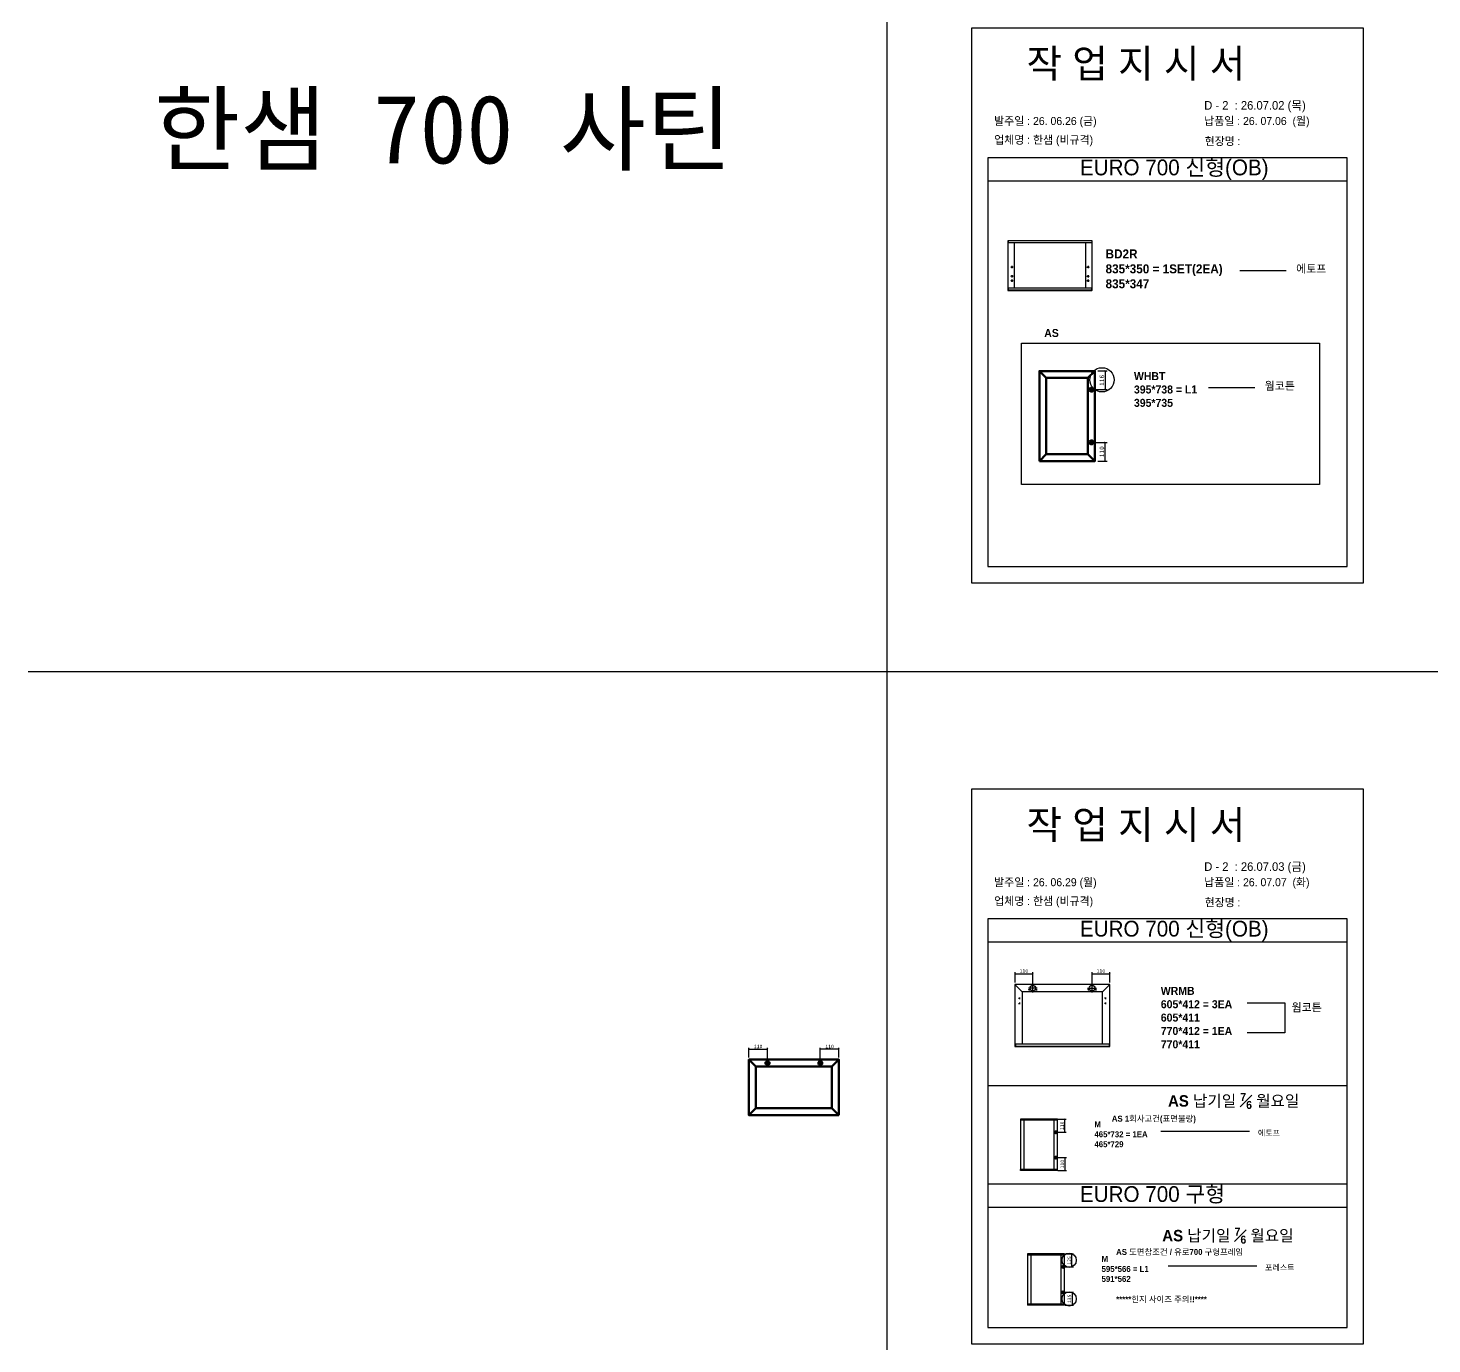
# Model space of a CAD drawing. Header units: millimetres. Extents: x -44117 to 256353, y -2095463 to 65325.
# Drawn here: x 104303 to 114102, y -1070194 to -1061012 of the extents above; entities that cross this region are included whole.
import ezdxf

# ---------------------------------------------------------------- set-up
doc = ezdxf.new("R2010")
doc.units = ezdxf.units.MM
doc.header["$LTSCALE"] = 10
doc.layers.add('Layer1', color=7, linetype='Continuous', lineweight=70)
doc.dimstyles.new('ISO-25', dxfattribs={"dimtxt": 2.5, "dimasz": 2.5, "dimexe": 1, "dimexo": 1, "dimtad": 1, "dimtxsty": 'Standard', "dimblk": 'ARCHTICK', "dimcen": 2.5, "dimadec": 0, "dimazin": 0, "dimtfac": 1, "dimtmove": 0, "dimatfit": 3, "dimfxl": 0, "dimarcsym": 0})

# ---------------------------------------------------------------- blocks, each defined once
blk = doc.blocks.new('_ArchTick')
at = {"color": 0, "linetype": 'ByBlock', "const_width": 0.15}
blk.add_lwpolyline([(-0.5, -0.5), (0.5, 0.5)], dxfattribs=at)
blk = doc.blocks.new('*D7112')
at = {"color": 0, "lineweight": -2}
for p, q in [((111769.5, -1063404.7), (111835.3, -1063404.7)), ((111822.3, -1063404.7), (111822.3, -1063534.6)), ((111744.7, -1063534.6), (111835.3, -1063534.6))]:
    blk.add_line(p, q, dxfattribs=at)
at = {"layer": 'Defpoints', "color": 0}
for p in [(111750, -1063404.7), (111725.2, -1063534.6), (111822.3, -1063534.6)]:
    blk.add_point(p, dxfattribs=at)
at = {"color": 0, "lineweight": -2, "xscale": 13, "yscale": 13, "zscale": 13}
for p, rotation in [((111822.3, -1063404.7), 90), ((111822.3, -1063534.6), 270)]:
    blk.add_blockref('_ArchTick', p, dxfattribs=dict(at, rotation=rotation))
at = {"color": 0, "insert": (111798, -1063469.7), "char_height": 32.5, "attachment_point": 5, "rotation": 90}
blk.add_mtext('116', dxfattribs=at)
blk = doc.blocks.new('*D7113')
at = {"color": 0, "lineweight": -2}
for p, q in [((111744.7, -1063902.9), (111835.3, -1063902.9)), ((111822.3, -1064032.8), (111822.3, -1063902.9)), ((111769.5, -1064032.8), (111835.3, -1064032.8))]:
    blk.add_line(p, q, dxfattribs=at)
at = {"layer": 'Defpoints', "color": 0}
for p in [(111725.2, -1063902.9), (111822.3, -1063902.9), (111750, -1064032.8)]:
    blk.add_point(p, dxfattribs=at)
at = {"color": 0, "lineweight": -2, "xscale": 13, "yscale": 13, "zscale": 13}
for p, rotation in [((111822.3, -1063902.9), 90), ((111822.3, -1064032.8), 270)]:
    blk.add_blockref('_ArchTick', p, dxfattribs=dict(at, rotation=rotation))
at = {"color": 0, "insert": (111798, -1063967.9), "char_height": 32.5, "attachment_point": 5, "rotation": 90}
blk.add_mtext('110', dxfattribs=at)
blk = doc.blocks.new('*D7138')
at = {"color": 0, "lineweight": -2}
for p, q in [((109334, -1068194.3), (109334, -1068126.8)), ((109464.1, -1068219.1), (109464.1, -1068126.8)), ((109334, -1068136.8), (109464.1, -1068136.8))]:
    blk.add_line(p, q, dxfattribs=at)
at = {"layer": 'Defpoints', "color": 0}
for p in [(109334, -1068209.3), (109464.1, -1068136.8), (109464.1, -1068234.1)]:
    blk.add_point(p, dxfattribs=at)
at = {"color": 0, "lineweight": -2, "xscale": 10, "yscale": 10, "zscale": 10, "rotation": 180}
blk.add_blockref('_ArchTick', (109334, -1068136.8), dxfattribs=at)
at = {"color": 0, "lineweight": -2, "xscale": 10, "yscale": 10, "zscale": 10}
blk.add_blockref('_ArchTick', (109464.1, -1068136.8), dxfattribs=at)
at = {"color": 0, "insert": (109399.1, -1068118.1), "char_height": 25, "attachment_point": 5}
blk.add_mtext('110', dxfattribs=at)
blk = doc.blocks.new('*D7139')
at = {"color": 0, "lineweight": -2}
for p, q in [((109832.9, -1068219.1), (109832.9, -1068126.8)), ((109962.9, -1068194.3), (109962.9, -1068126.8)), ((109962.9, -1068136.8), (109832.9, -1068136.8))]:
    blk.add_line(p, q, dxfattribs=at)
at = {"layer": 'Defpoints', "color": 0}
for p in [(109832.9, -1068136.8), (109962.9, -1068209.3), (109832.9, -1068234.1)]:
    blk.add_point(p, dxfattribs=at)
at = {"color": 0, "lineweight": -2, "xscale": 10, "yscale": 10, "zscale": 10, "rotation": 180}
blk.add_blockref('_ArchTick', (109832.9, -1068136.8), dxfattribs=at)
at = {"color": 0, "lineweight": -2, "xscale": 10, "yscale": 10, "zscale": 10}
blk.add_blockref('_ArchTick', (109962.9, -1068136.8), dxfattribs=at)
at = {"color": 0, "insert": (109897.9, -1068118.1), "char_height": 25, "attachment_point": 5}
blk.add_mtext('110', dxfattribs=at)
blk = doc.blocks.new('*D7140')
at = {"color": 0, "lineweight": -2}
for p, q in [((111192.2, -1067671.8), (111192.2, -1067600.9)), ((111192.2, -1067610.9), (111316, -1067610.9)), ((111316, -1067696.3), (111316, -1067600.9))]:
    blk.add_line(p, q, dxfattribs=at)
at = {"layer": 'Defpoints', "color": 0}
for p in [(111316, -1067610.9), (111192.2, -1067686.8), (111316, -1067711.3)]:
    blk.add_point(p, dxfattribs=at)
at = {"color": 0, "lineweight": -2, "xscale": 10, "yscale": 10, "zscale": 10, "rotation": 180}
blk.add_blockref('_ArchTick', (111192.2, -1067610.9), dxfattribs=at)
at = {"color": 0, "lineweight": -2, "xscale": 10, "yscale": 10, "zscale": 10}
blk.add_blockref('_ArchTick', (111316, -1067610.9), dxfattribs=at)
at = {"color": 0, "insert": (111254.1, -1067592.1), "char_height": 25, "attachment_point": 5}
blk.add_mtext('110', dxfattribs=at)
blk = doc.blocks.new('*D7141')
at = {"color": 0, "lineweight": -2}
for p, q in [((111729.7, -1067696.3), (111729.7, -1067600.9)), ((111729.7, -1067610.9), (111853.5, -1067610.9)), ((111853.5, -1067671.8), (111853.5, -1067600.9))]:
    blk.add_line(p, q, dxfattribs=at)
at = {"layer": 'Defpoints', "color": 0}
for p in [(111853.5, -1067610.9), (111729.7, -1067711.3), (111853.5, -1067686.8)]:
    blk.add_point(p, dxfattribs=at)
at = {"color": 0, "lineweight": -2, "xscale": 10, "yscale": 10, "zscale": 10, "rotation": 180}
blk.add_blockref('_ArchTick', (111729.7, -1067610.9), dxfattribs=at)
at = {"color": 0, "lineweight": -2, "xscale": 10, "yscale": 10, "zscale": 10}
blk.add_blockref('_ArchTick', (111853.5, -1067610.9), dxfattribs=at)
at = {"color": 0, "insert": (111791.6, -1067592.1), "char_height": 25, "attachment_point": 5}
blk.add_mtext('110', dxfattribs=at)
blk = doc.blocks.new('*D7148')
at = {"color": 0, "lineweight": -2}
for p, q in [((111492, -1068626), (111549.4, -1068626)), ((111492, -1068717), (111549.4, -1068717)), ((111539.4, -1068717), (111539.4, -1068626))]:
    blk.add_line(p, q, dxfattribs=at)
at = {"layer": 'Defpoints', "color": 0}
for p in [(111477, -1068626), (111477, -1068717), (111539.4, -1068626)]:
    blk.add_point(p, dxfattribs=at)
at = {"color": 0, "lineweight": -2, "xscale": 10, "yscale": 10, "zscale": 10}
for p, rotation in [((111539.4, -1068626), 90), ((111539.4, -1068717), 270)]:
    blk.add_blockref('_ArchTick', p, dxfattribs=dict(at, rotation=rotation))
at = {"color": 0, "insert": (111520.6, -1068671.5), "char_height": 25, "attachment_point": 5, "rotation": 90}
blk.add_mtext('110', dxfattribs=at)
blk = doc.blocks.new('*D7149')
at = {"color": 0, "lineweight": -2}
for p, q in [((111492, -1068894), (111550.4, -1068894)), ((111540.4, -1068894), (111540.4, -1068984.5)), ((111492, -1068984.5), (111550.4, -1068984.5))]:
    blk.add_line(p, q, dxfattribs=at)
at = {"layer": 'Defpoints', "color": 0}
for p in [(111477, -1068894), (111477, -1068984.5), (111540.4, -1068984.5)]:
    blk.add_point(p, dxfattribs=at)
at = {"color": 0, "lineweight": -2, "xscale": 10, "yscale": 10, "zscale": 10}
for p, rotation in [((111540.4, -1068894), 90), ((111540.4, -1068984.5), 270)]:
    blk.add_blockref('_ArchTick', p, dxfattribs=dict(at, rotation=rotation))
at = {"color": 0, "insert": (111521.6, -1068939.2), "char_height": 25, "attachment_point": 5, "rotation": 90}
blk.add_mtext('110', dxfattribs=at)
blk = doc.blocks.new('*D7150')
at = {"color": 0, "lineweight": -2}
for p, q in [((111542, -1069566), (111599.4, -1069566)), ((111589.4, -1069657), (111589.4, -1069566)), ((111542, -1069657), (111599.4, -1069657))]:
    blk.add_line(p, q, dxfattribs=at)
at = {"layer": 'Defpoints', "color": 0}
for p in [(111527, -1069566), (111589.4, -1069566), (111527, -1069657)]:
    blk.add_point(p, dxfattribs=at)
at = {"color": 0, "lineweight": -2, "xscale": 10, "yscale": 10, "zscale": 10}
for p, rotation in [((111589.4, -1069566), 90), ((111589.4, -1069657), 270)]:
    blk.add_blockref('_ArchTick', p, dxfattribs=dict(at, rotation=rotation))
at = {"color": 0, "insert": (111570.6, -1069611.5), "char_height": 25, "attachment_point": 5, "rotation": 90}
blk.add_mtext('125', dxfattribs=at)
blk = doc.blocks.new('*D7151')
at = {"color": 0, "lineweight": -2}
for p, q in [((111542, -1069834), (111600.4, -1069834)), ((111590.4, -1069834), (111590.4, -1069924.5)), ((111542, -1069924.5), (111600.4, -1069924.5))]:
    blk.add_line(p, q, dxfattribs=at)
at = {"layer": 'Defpoints', "color": 0}
for p in [(111527, -1069834), (111527, -1069924.5), (111590.4, -1069924.5)]:
    blk.add_point(p, dxfattribs=at)
at = {"color": 0, "lineweight": -2, "xscale": 10, "yscale": 10, "zscale": 10}
for p, rotation in [((111590.4, -1069834), 90), ((111590.4, -1069924.5), 270)]:
    blk.add_blockref('_ArchTick', p, dxfattribs=dict(at, rotation=rotation))
at = {"color": 0, "insert": (111571.6, -1069879.2), "char_height": 25, "attachment_point": 5, "rotation": 90}
blk.add_mtext('135', dxfattribs=at)

msp = doc.modelspace()

# ---------------------------------------------------------------- linework, layer by layer
for p, q in [((113509.93862, -1061916.03228), (111001.55496, -1061916.03228)), ((113509.93862, -1062078.91433), (111001.55496, -1062078.91433)), ((111141.65813, -1062496.36216), (111141.65813, -1062841.32753)), ((111729.77961, -1062497.25175), (111141.65813, -1062497.25175)), ((111729.77961, -1062510.69453), (111141.65813, -1062510.69453)), ((111729.28539, -1062495.86794), (111142.15235, -1062495.86794)), ((111144.12923, -1062495.86794), (111144.12923, -1062510.69453)), ((111186.13791, -1062510.69453), (111186.13791, -1062826.99516)), ((111685.29983, -1062826.99516), (111685.29983, -1062510.69453)), ((111727.30851, -1062495.86794), (111727.30851, -1062510.69453)), ((111729.77961, -1062841.32753), (111729.77961, -1062496.36216)), ((111177.98328, -1062679.71768), (111161.67403, -1062679.71768)), ((111169.82865, -1062671.56305), (111169.82865, -1062687.8723)), ((111169.82865, -1062734.82317), (111169.82865, -1062751.13242)), ((111693.45446, -1062679.71768), (111709.76371, -1062679.71768)), ((111701.60908, -1062671.56305), (111701.60908, -1062687.8723)), ((111701.60908, -1062734.82317), (111701.60908, -1062751.13242)), ((111729.77961, -1062826.99516), (111141.65813, -1062826.99516)), ((111144.12923, -1062826.99516), (111144.12923, -1062841.82175)), ((111177.98328, -1062742.9778), (111161.67403, -1062742.9778)), ((111177.98328, -1062774.60787), (111161.67403, -1062774.60787)), ((111169.82865, -1062766.45324), (111169.82865, -1062782.76249)), ((111693.45446, -1062742.9778), (111709.76371, -1062742.9778)), ((111693.45446, -1062774.60787), (111709.76371, -1062774.60787)), ((111701.60908, -1062766.45324), (111701.60908, -1062782.76249)), ((111727.30851, -1062841.82175), (111727.30851, -1062826.99516)), ((111729.77961, -1062840.43793), (111141.65813, -1062840.43793)), ((111142.15235, -1062841.82175), (111729.28539, -1062841.82175)), ((113509.93862, -1067228.16379), (111001.55496, -1067228.16379)), ((113509.93862, -1067391.04585), (111001.55496, -1067391.04585)), ((111191.6193, -1067686.82543), (111191.6193, -1068117.39585)), ((111242.1744, -1067737.38053), (111191.78568, -1067686.42377)), ((111853.5495, -1067686.25739), (111192.18734, -1067686.25739)), ((111242.1744, -1067737.38053), (111242.1744, -1068102.0589)), ((111803.56244, -1067737.38053), (111242.1744, -1067737.38053)), ((111347.00258, -1067711.25093), (111285.03532, -1067711.25093)), ((111295.00166, -1067722.61162), (111285.9131, -1067722.61162)), ((111290.45738, -1067718.06735), (111290.45738, -1067727.1559)), ((111316.01894, -1067742.23456), (111316.01894, -1067680.2673)), ((111346.12479, -1067722.61162), (111337.03624, -1067722.61162)), ((111341.58051, -1067718.06735), (111341.58051, -1067727.1559)), ((111698.73428, -1067711.25093), (111760.70153, -1067711.25093)), ((111708.70063, -1067722.61162), (111699.61207, -1067722.61162)), ((111704.15635, -1067718.06735), (111704.15635, -1067727.1559)), ((111729.71791, -1067742.23456), (111729.71791, -1067680.2673)), ((111759.82376, -1067722.61162), (111750.73521, -1067722.61162)), ((111755.27949, -1067718.06735), (111755.27949, -1067727.1559)), ((111803.56244, -1067737.38053), (111853.95116, -1067686.42377)), ((111803.56244, -1068100.92284), (111803.56244, -1067737.38053)), ((111854.11754, -1068117.39585), (111854.11754, -1067686.82543)), ((111217.18088, -1067781.68725), (111228.54158, -1067781.68725)), ((111217.18088, -1067818.04148), (111228.54158, -1067818.04148)), ((111222.86123, -1067776.0069), (111222.86123, -1067787.3676)), ((111222.86123, -1067812.36113), (111222.86123, -1067823.72183)), ((111828.55598, -1067781.68725), (111817.19528, -1067781.68725)), ((111828.55598, -1067818.04148), (111817.19528, -1067818.04148)), ((111822.87563, -1067776.0069), (111822.87563, -1067787.3676)), ((111822.87563, -1067812.36113), (111822.87563, -1067823.72183)), ((111191.6193, -1068100.92284), (111854.11754, -1068100.92284)), ((111191.6193, -1068116.37338), (111853.5495, -1068116.37338)), ((111192.18734, -1068117.96388), (111853.5495, -1068117.96388)), ((111194.45948, -1068100.92284), (111194.45948, -1068117.96388)), ((111851.27736, -1068117.96388), (111851.27736, -1068100.92284)), ((111001.55496, -1068390), (113510, -1068390)), ((111230, -1068626.22875), (111230, -1068984.21212)), ((111488.10622, -1068626.69232), (111230, -1068626.69232)), ((111488.10622, -1068633.69746), (111230, -1068633.69746)), ((111487.84868, -1068625.9712), (111230.25754, -1068625.9712)), ((111252.92124, -1068633.18238), (111252.92124, -1068976.74341)), ((111464.92744, -1068976.74341), (111464.92744, -1068633.69746)), ((111486.81851, -1068633.69746), (111486.81851, -1068625.9712)), ((111488.10622, -1068984.21212), (111488.10622, -1068626.22875)), ((111488.10622, -1068976.74341), (111230, -1068976.74341)), ((111488.10622, -1068983.74855), (111230, -1068983.74855)), ((111487.84868, -1068984.46967), (111230.25754, -1068984.46967)), ((111231.28771, -1068984.46967), (111231.28771, -1068976.74341)), ((111486.81851, -1068976.74341), (111486.81851, -1068984.46967)), ((113509.93862, -1069080), (111001.55496, -1069080)), ((113509.93862, -1069242.88206), (111001.55496, -1069242.88206)), ((111280, -1069566.22875), (111280, -1069924.21212)), ((111538.10622, -1069566.69232), (111280, -1069566.69232)), ((111538.10622, -1069573.69746), (111280, -1069573.69746)), ((111537.84868, -1069565.9712), (111280.25754, -1069565.9712)), ((111302.92124, -1069573.18238), (111302.92124, -1069916.74341)), ((111514.92744, -1069916.74341), (111514.92744, -1069573.69746)), ((111536.81851, -1069573.69746), (111536.81851, -1069565.9712)), ((111538.10622, -1069924.21212), (111538.10622, -1069566.22875)), ((111538.10622, -1069916.74341), (111280, -1069916.74341)), ((111538.10622, -1069923.74855), (111280, -1069923.74855)), ((111537.84868, -1069924.46967), (111280.25754, -1069924.46967)), ((111281.28771, -1069924.46967), (111281.28771, -1069916.74341)), ((111536.81851, -1069916.74341), (111536.81851, -1069924.46967))]:
    msp.add_line(p, q)
at = {"color": 1}
msp.add_line((104302.82932, -1065500.6037), (196571.97618, -1065500.6037), dxfattribs=at)
msp.add_line((104302.82932, -1065500.6037), (196571.97618, -1065500.6037), dxfattribs=at)
msp.add_line((104302.82932, -1065500.6037), (196571.97618, -1065500.6037), dxfattribs=at)
msp.add_line((104302.82932, -1065500.6037), (196571.97618, -1065500.6037), dxfattribs=at)
msp.add_line((104302.82932, -1065500.6037), (196571.97618, -1065500.6037), dxfattribs=at)
msp.add_line((104302.82932, -1065500.6037), (196571.97618, -1065500.6037), dxfattribs=at)
msp.add_line((104302.82932, -1065500.6037), (196571.97618, -1065500.6037), dxfattribs=at)
msp.add_line((104302.82932, -1065500.6037), (196571.97618, -1065500.6037), dxfattribs=at)
msp.add_line((104302.82932, -1065500.6037), (196571.97618, -1065500.6037), dxfattribs=at)
msp.add_line((104302.82932, -1065500.6037), (196571.97618, -1065500.6037), dxfattribs=at)
for p in [(110300.49669, 21924.9366), (110300.49669, 14161.07811), (110300.49669, 18584.38997), (110300.49669, 10820.53148), (110300.49669, 18627.87121), (110300.49669, 10864.01272), (110300.49669, 15287.32457), (110300.49669, 7523.46608), (110300.49669, 3746.75115), (110300.49669, 21924.9366), (110300.49669, 14161.07811), (110300.49669, 18584.38997), (110300.49669, 10820.53148), (110300.49669, 18627.87121), (110300.49669, 10864.01272), (110300.49669, 15287.32457), (110300.49669, 7523.46608), (110300.49669, 3746.75115), (110300.49669, 21924.9366), (110300.49669, 14161.07811), (110300.49669, 18584.38997), (110300.49669, 10820.53148), (110300.49669, 18627.87121), (110300.49669, 10864.01272), (110300.49669, 15287.32457), (110300.49669, 7523.46608), (110300.49669, 3746.75115), (110300.49669, 21924.9366), (110300.49669, 14161.07811), (110300.49669, 18584.38997), (110300.49669, 10820.53148), (110300.49669, 18627.87121), (110300.49669, 10864.01272), (110300.49669, 15287.32457), (110300.49669, 7523.46608), (110300.49669, 3746.75115), (110300.49669, 21924.9366), (110300.49669, 14161.07811), (110300.49669, 18584.38997), (110300.49669, 10820.53148), (110300.49669, 18627.87121), (110300.49669, 10864.01272), (110300.49669, 15287.32457), (110300.49669, 7523.46608), (110300.49669, 3746.75115), (110300.49669, 21924.9366), (110300.49669, 14161.07811), (110300.49669, 18584.38997), (110300.49669, 10820.53148), (110300.49669, 18627.87121), (110300.49669, 10864.01272), (110300.49669, 15287.32457), (110300.49669, 7523.46608), (110300.49669, 3746.75115), (110300.49669, 21924.9366), (110300.49669, 14161.07811), (110300.49669, 18584.38997), (110300.49669, 10820.53148), (110300.49669, 18627.87121), (110300.49669, 10864.01272), (110300.49669, 15287.32457), (110300.49669, 7523.46608), (110300.49669, 3746.75115), (110300.49669, 21924.9366), (110300.49669, 14161.07811), (110300.49669, 18584.38997), (110300.49669, 10820.53148), (110300.49669, 18627.87121), (110300.49669, 10864.01272), (110300.49669, 15287.32457), (110300.49669, 7523.46608), (110300.49669, 3746.75115), (110300.49669, 21924.9366), (110300.49669, 14161.07811), (110300.49669, 18584.38997), (110300.49669, 10820.53148), (110300.49669, 18627.87121), (110300.49669, 10864.01272), (110300.49669, 15287.32457), (110300.49669, 7523.46608), (110300.49669, 3746.75115), (110300.49669, 21924.9366), (110300.49669, 14161.07811), (110300.49669, 18584.38997), (110300.49669, 10820.53148), (110300.49669, 18627.87121), (110300.49669, 10864.01272), (110300.49669, 15287.32457), (110300.49669, 7523.46608), (110300.49669, 3746.75115), (110300.49669, 12702.87182), (110300.49669, 4939.01333), (110300.49669, 9362.32519), (110300.49669, 1598.4667), (110300.49669, 9405.80642), (110300.49669, 1641.94794), (110300.49669, 6065.25979), (110300.49669, -1698.5987), (110300.49669, -5475.31363), (110300.49669, 12702.87182), (110300.49669, 4939.01333), (110300.49669, 9362.32519), (110300.49669, 1598.4667), (110300.49669, 9405.80642), (110300.49669, 1641.94794), (110300.49669, 6065.25979), (110300.49669, -1698.5987), (110300.49669, -5475.31363), (110300.49669, 12702.87182), (110300.49669, 4939.01333), (110300.49669, 9362.32519), (110300.49669, 1598.4667), (110300.49669, 9405.80642), (110300.49669, 1641.94794), (110300.49669, 6065.25979), (110300.49669, -1698.5987), (110300.49669, -5475.31363), (110300.49669, 12702.87182), (110300.49669, 4939.01333), (110300.49669, 9362.32519), (110300.49669, 1598.4667), (110300.49669, 9405.80642), (110300.49669, 1641.94794), (110300.49669, 6065.25979), (110300.49669, -1698.5987), (110300.49669, -5475.31363), (110300.49669, 12702.87182), (110300.49669, 4939.01333), (110300.49669, 9362.32519), (110300.49669, 1598.4667), (110300.49669, 9405.80642), (110300.49669, 1641.94794), (110300.49669, 6065.25979), (110300.49669, -1698.5987), (110300.49669, -5475.31363)]:
    msp.add_xline(p, (0, 1), dxfattribs=at)
for points in [[(110887.53752, -1064881.83807), (113623.95606, -1064881.83807), (113623.95606, -1061011.76042), (110887.53752, -1061011.76042)], [(111236.67211, -1063209.92472), (113318.50617, -1063209.92472), (113318.50617, -1064197.30887), (111236.67211, -1064197.30887)], [(110887.53752, -1070193.96958), (113623.95606, -1070193.96958), (113623.95606, -1066323.89193), (110887.53752, -1066323.89193)]]:
    msp.add_lwpolyline(points, close=True)
for points in [[(111001.55496, -1061916.03228), (111001.55496, -1064767.82063), (113509.93862, -1064767.82063), (113509.93862, -1061916.03228)], [(112760.87277, -1062703.68446), (113085.87358, -1062703.68446)], [(112541.56031, -1063520.45775), (112866.56113, -1063520.45775)], [(111001.55496, -1067228.16379), (111001.55496, -1070079.95214), (113509.93862, -1070079.95214), (113509.93862, -1067228.16379)], [(112812.25995, -1067813.72701), (113074.32789, -1067813.72701), (113074.32789, -1068024.05637), (112812.25995, -1068024.05637)], [(112211.04309, -1068710.19003), (112829.07539, -1068710.19003)], [(112261.04309, -1069650.19003), (112879.07539, -1069650.19003)]]:
    msp.add_lwpolyline(points)
for centre, radius in [((111169.82865, -1062679.71768), 4.9422), ((111169.82865, -1062742.9778), 4.9422), ((111701.60908, -1062679.71768), 4.9422), ((111701.60908, -1062742.9778), 4.9422), ((111169.82865, -1062774.60787), 4.9422), ((111701.60908, -1062774.60787), 4.9422), ((111290.45738, -1067722.61162), 1.81771), ((111316.01894, -1067711.25093), 19.88122), ((111341.58051, -1067722.61162), 1.81771), ((111704.15635, -1067722.61162), 1.81771), ((111729.71791, -1067711.25093), 19.88122), ((111755.27949, -1067722.61162), 1.81771), ((111222.86123, -1067781.68725), 1.7041), ((111222.86123, -1067818.04148), 1.7041), ((111822.87563, -1067781.68725), 1.7041), ((111822.87563, -1067818.04148), 1.7041)]:
    msp.add_circle(centre, radius)
for centre, radius in [((111799.19675, -1063466.23572), 84.64606), ((111570, -1069610), 50), ((111570, -1069880), 50)]:
    msp.add_circle(centre, radius, dxfattribs=at)
for centre, radius, start, end in [((111142.15235, -1062496.36216), 0.49422, 90, 180), ((111729.28539, -1062496.36216), 0.49422, 0, 90), ((111142.15235, -1062841.32753), 0.49422, 180, 270), ((111729.28539, -1062841.32753), 0.49422, 270, 0), ((111192.18734, -1067686.82543), 0.56803, 90, 180), ((111853.5495, -1067686.82543), 0.56803, 0, 90), ((111192.18734, -1068117.39585), 0.56803, 180, 270), ((111853.5495, -1068117.39585), 0.56803, 270, 0), ((111487.84868, -1068626.22875), 0.25754, 0, 90), ((111230.25754, -1068984.21213), 0.25754, 180, 270), ((111487.84868, -1068984.21213), 0.25754, 270, 0), ((111537.84868, -1069566.22875), 0.25754, 0, 90), ((111280.25754, -1069924.21213), 0.25754, 180, 270), ((111537.84868, -1069924.21213), 0.25754, 270, 0)]:
    msp.add_arc(centre, radius, start, end)
at = {"layer": 'Layer1'}
for p, q in [((111410.52047, -1063453.21857), (111362.02918, -1063404.72728)), ((111701.46821, -1063453.21857), (111749.9595, -1063404.72728)), ((111725.19454, -1063514.43806), (111725.19454, -1063554.74996)), ((111725.19454, -1063923.07426), (111725.19454, -1063882.76236)), ((111362.02918, -1064032.78503), (111410.52047, -1063984.29374)), ((111749.9595, -1064032.78503), (111701.46821, -1063984.29374)), ((111701.46821, -1063984.29374), (111749.9595, -1064032.78503)), ((109382.59805, -1068257.84899), (109334.0447, -1068209.29564)), ((109962.90623, -1068209.29564), (109914.35288, -1068257.84899)), ((109914.35288, -1068257.84899), (109962.90623, -1068209.29564)), ((109443.89588, -1068234.09229), (109484.25937, -1068234.09229)), ((109853.05505, -1068234.09229), (109812.69156, -1068234.09229)), ((109382.59805, -1068549.16907), (109334.0447, -1068597.72242)), ((109962.90623, -1068597.72242), (109914.35288, -1068549.16907)), ((111476.96738, -1068707.5139), (111476.96738, -1068726.4979)), ((111476.96738, -1068903.49666), (111476.96738, -1068884.51265)), ((111526.96738, -1069647.5139), (111526.96738, -1069666.4979)), ((111526.96738, -1069843.49666), (111526.96738, -1069824.51265))]:
    msp.add_line(p, q, dxfattribs=at)
for points in [[(111362.02918, -1064032.78503), (111749.9595, -1064032.78503), (111749.9595, -1063404.72728), (111362.02918, -1063404.72728)], [(111410.52047, -1063984.29374), (111701.46821, -1063984.29374), (111701.46821, -1063453.21857), (111410.52047, -1063453.21857)], [(111745.35049, -1063534.59401), (111705.03859, -1063534.59401)], [(111745.35049, -1063902.91831), (111705.03859, -1063902.91831)], [(109962.90623, -1068597.72242), (109962.90623, -1068209.29564), (109334.0447, -1068209.29564), (109334.0447, -1068597.72242)], [(109464.07762, -1068213.91054), (109464.07762, -1068254.27403)], [(109832.8733, -1068213.91054), (109832.8733, -1068254.27403)], [(109914.35288, -1068549.16907), (109914.35288, -1068257.84899), (109382.59805, -1068257.84899), (109382.59805, -1068549.16907)], [(111486.45939, -1068717.0059), (111467.47538, -1068717.0059)], [(111486.45939, -1068894.00466), (111467.47538, -1068894.00466)], [(111536.45939, -1069657.0059), (111517.47538, -1069657.0059)], [(111536.45939, -1069834.00466), (111517.47538, -1069834.00466)]]:
    msp.add_lwpolyline(points, close=True, dxfattribs=at)
for centre, radius in [((111725.19454, -1063534.59401), 13.4373), ((111725.19454, -1063902.91831), 13.4373), ((109464.07762, -1068234.09229), 13.4545), ((109832.8733, -1068234.09229), 13.4545), ((111476.96738, -1068717.0059), 6.328), ((111476.96738, -1068894.00466), 6.328), ((111526.96738, -1069657.0059), 6.328), ((111526.96738, -1069834.00466), 6.328)]:
    msp.add_circle(centre, radius, dxfattribs=at)

# ---------------------------------------------------------------- texts
at = {"attachment_point": 1}
for s, width, gutter_width, heights, insert, char_height in [('{\\fGulim|b0|i0|c129|p50;작 업 지 시 서}', 4666.4485321, 17.63682, [-219.88959], (111272.24557, -1061160.08035), 197.5323919), ('{\\f굴림|b0|i0|c129|p50;한샘} 700 {\\f굴림|b0|i0|c129|p50;사틴}', 5072.1082947, 2395.6482, [-533.35869], (105182.75576, -1061477.22552), 479.1296392), ('{\\f굴림|b0|i0|c129|p50;한샘} 700 {\\f굴림|b0|i0|c129|p50;사틴}', 5072.1082947, 2395.6482, [-533.35869], (105182.75576, -1061477.22552), 479.1296392), ('{\\f굴림|b0|i0|c129|p50;한샘} 700 {\\f굴림|b0|i0|c129|p50;사틴}', 5072.1082947, 2395.6482, [-533.35869], (105182.75576, -1061477.22552), 479.1296392), ('{\\f굴림|b0|i0|c129|p50;한샘} 700 {\\f굴림|b0|i0|c129|p50;사틴}', 5072.1082947, 2395.6482, [-533.35869], (105182.75576, -1061477.22552), 479.1296392), ('{\\f굴림|b0|i0|c129|p50;한샘} 700 {\\f굴림|b0|i0|c129|p50;사틴}', 5072.1082947, 2395.6482, [-533.35869], (105182.75576, -1061477.22552), 479.1296392), ('\\pt11;{\\fGulim|b0|i0|c129|p50;발주일 : 26. 06.26 (금)}', 5387.0305146, 20.36026, [56.20102], (111046.50593, -1061632.15037), 55.8685452), ('{\\fGulim|b0|i0|c129|p50;납품일 : 26. 07.06  (월)}', 5387.0305146, 20.36026, [57.15569], (112512.40857, -1061632.15037), 55.8685452), ('{\\fGulim|b0|i0|c129|p50;업체명 : 한샘 (비규격)}', 5387.0305146, 20.36026, [58.82126], (111046.50593, -1061763.52481), 55.8685452), ('{\\fGulim|b0|i0|c129|p50;현장명 :  }', 5350.1178156, 20.22075, [61.9135], (112516.3066, -1061772.89422), 55.485726), ('{\\fGulim|b0|i0|c129|p50;EURO 700 신형(OB)}', 2601.342149, 9.83176, [-138.56106], (111645.02026, -1061929.05742), 110.1157193), ('{\\f굴림|b1|i0|c129|p50;BD2R\\P835*350 = 1SET(2EA)\\P\\C1;835*347}', 18932.6295275, 243.49039, [-280.26241], (111824.18155, -1062556.11303), 62.6118146), ('{\\f굴림|b1|i0|c129|p50;에토프}', 16901.9085843, 217.37352, [-62.18066], (113154.39566, -1062663.36636), 55.8960479), ('{\\f굴림|b1|i0|c129|p50;\\C1;AS}', 16901.9085843, 217.37352, [-57.52265], (111396.08111, -1063111.52465), 55.8960479), ('{\\f굴림|b1|i0|c129|p50;WHBT\\P395*738 = L1\\P\\C1;395*735}', 16901.9085843, 217.37352, [-244.06462], (112022.27419, -1063412.59331), 55.8960479), ('{\\f굴림|b1|i0|c129|p50;웜코튼}', 16901.9085843, 217.37352, [-60.33224], (112935.08321, -1063480.13966), 55.8960479), ('{\\fGulim|b0|i0|c129|p50;작 업 지 시 서}', 4666.4485321, 17.63682, [-219.88959], (111272.24557, -1066472.21187), 197.5323919), ('\\pt11;{\\fGulim|b0|i0|c129|p50;발주일 : 26. 06.29 (월)}', 5387.0305146, 20.36026, [56.20102], (111046.50593, -1066944.28189), 55.8685452), ('{\\fGulim|b0|i0|c129|p50;납품일 : 26. 07.07  (화)}', 5387.0305146, 20.36026, [57.15569], (112512.40857, -1066944.28189), 55.8685452), ('{\\fGulim|b0|i0|c129|p50;업체명 : 한샘 (비규격)}', 5387.0305146, 20.36026, [58.82126], (111046.50593, -1067075.65633), 55.8685452), ('{\\fGulim|b0|i0|c129|p50;현장명 :  }', 5350.1178156, 20.22075, [61.9135], (112516.3066, -1067085.02574), 55.485726), ('{\\fGulim|b0|i0|c129|p50;EURO 700 신형(OB)}', 2601.342149, 9.83176, [-138.56106], (111645.02026, -1067241.18893), 110.1157193), ('{\\f굴림|b1|i0|c129|p50;WRMB\\P605*412 = 3EA\\P\\C1;605*411\\P\\C256;770*412 = 1EA\\P\\C1;770*411}', 16923.5393316, 217.65171, [-431.30574], (112209.65019, -1067702.24209), 55.9675826), ('{\\f굴림|b1|i0|c129|p50;웜코튼}', 16923.5393316, 217.65171, [-60.40945], (113122.50417, -1067817.90463), 55.9675826), ('{\\A1;\\f굴림|b1|i0|c129|p50;\\C1;AS 납기일 {\\H0.7x;\\S7#6;} 월요일}', 12072.7918459, 155.2668, [-118.99471], (112260, -1068442.32067), 80), ('{\\f굴림|b1|i0|c129|p50;\\C1;AS 1회사고건(표면불량)}', 12072.7918459, 155.2668, [-52.21665], (111867.67478, -1068601.39263), 41.6851), ('{\\f굴림|b1|i0|c129|p50;M\\P465*732 = 1EA\\P\\C1;465*729}', 12604.7778903, 162.10861, [1985.81544], (111746.22805, -1068640.48118), 41.6850715), ('{\\f굴림|b1|i0|c129|p50;에토프}', 12072.7918459, 155.2668, [-44.41475], (112887.67478, -1068701.39263), 39.9257485), ('{\\fGulim|b0|i0|c129|p50;EURO 700 구형}', 2601.342149, 9.83176, [-122.87213], (111645.02026, -1069093.02514), 110.1157193), ('{\\A1;\\f굴림|b1|i0|c129|p50;\\C1;AS 납기일 {\\H0.7x;\\S7#6;} 월요일}', 12072.7918459, 155.2668, [-118.99471], (112220, -1069382.32067), 80), ('{\\f굴림|b1|i0|c129|p50;M\\P595*566 = L1\\P\\C1;591*562}', 12604.7778903, 162.10861, [1985.81544], (111796.22805, -1069580.48118), 41.6850715), ('{\\f굴림|b1|i0|c129|p50;\\C1;AS 도면참조건 / 유로700 구형프레임}', 12072.7918459, 155.2668, [-50.34193], (111897.67478, -1069531.39263), 41.6851), ('{\\f굴림|b1|i0|c129|p50;포레스트}', 12072.7918459, 155.2668, [-44.41475], (112937.67478, -1069641.39263), 39.9257485), ('{\\f굴림|b1|i0|c129|p50;\\C1;*****힌지 사이즈 주의!!****}', 12072.7918459, 155.2668, [-46.31678], (111897.67478, -1069861.39263), 41.6851)]:
    msp.add_mtext_dynamic_manual_height_columns(s, width=width, gutter_width=gutter_width, heights=heights, dxfattribs=dict(at, insert=insert, char_height=char_height))
at = {"color": 1, "char_height": 59.7264419, "attachment_point": 1}
for s, insert in [('{\\fGulim|b0|i0|c129|p50;D - 2  : 26.07.02 (목)}', (112512.72303, -1061521.09151)), ('{\\fGulim|b0|i0|c129|p50;D - 2  : 26.07.03 (금)}', (112512.72303, -1066833.22302))]:
    msp.add_mtext_dynamic_manual_height_columns(s, width=5759.0217184, gutter_width=21.7662, heights=[61.10247], dxfattribs=dict(at, insert=insert))

# ---------------------------------------------------------------- dimensions: what is measured, and where the dimension line sits
for base, p1, p2, angle, text, override, picture, middle in [((111822.33544, -1063534.59401), (111749.9595, -1063404.72728), (111725.19454, -1063534.59401), 90, '116', {"dimscale": 13, "dimasz": 1, "dimexo": 1.5}, '*D7112', (111797.96044, -1063469.66064)), ((111822.33544, -1063902.91831), (111749.9595, -1064032.78503), (111725.19454, -1063902.91831), 270, '110', {"dimscale": 13, "dimasz": 1, "dimexo": 1.5}, '*D7113', (111797.96044, -1063967.85167)), ((109464.07762, -1068136.82707), (109334.0447, -1068209.29564), (109464.07762, -1068234.09229), 180, '110', {"dimscale": 10, "dimasz": 1, "dimexo": 1.5, "dimtxsty": 'Standard'}, '*D7138', (109399.06116, -1068118.07707)), ((111539.38785, -1068625.9712), (111476.96738, -1068717.0059), (111476.96738, -1068625.9712), 90, '110', {"dimscale": 10, "dimasz": 1, "dimexo": 1.5, "dimtxsty": 'Standard'}, '*D7148', (111520.63785, -1068671.48855)), ((111540.38622, -1068984.46967), (111476.96738, -1068894.00466), (111476.96738, -1068984.46967), 90, '110', {"dimscale": 10, "dimasz": 1, "dimexo": 1.5, "dimtxsty": 'Standard'}, '*D7149', (111521.63622, -1068939.23716)), ((111589.38785, -1069565.9712), (111526.96738, -1069657.0059), (111526.96738, -1069565.9712), 90, '125', {"dimscale": 10, "dimasz": 1, "dimexo": 1.5, "dimtxsty": 'Standard'}, '*D7150', (111570.63785, -1069611.48855)), ((111590.38622, -1069924.46967), (111526.96738, -1069834.00466), (111526.96738, -1069924.46967), 90, '135', {"dimscale": 10, "dimasz": 1, "dimexo": 1.5, "dimtxsty": 'Standard'}, '*D7151', (111571.63622, -1069879.23716))]:
    dim = msp.add_linear_dim(base=base, p1=p1, p2=p2, angle=angle, text=text, dimstyle='ISO-25', override=override)
    dim.commit()
    dim.dimension.update_dxf_attribs({"geometry": picture, "text_midpoint": middle})
for base, p1, p2, picture, middle in [((111316.01895, -1067610.85982), (111192.18734, -1067686.82543), (111316.01895, -1067711.25093), '*D7140', (111254.10314, -1067592.10982)), ((111853.5495, -1067610.85982), (111729.71791, -1067711.25093), (111853.5495, -1067686.82543), '*D7141', (111791.6337, -1067592.10982)), ((109832.8733, -1068136.82707), (109962.90623, -1068209.29564), (109832.8733, -1068234.09229), '*D7139', (109897.88976, -1068118.07707))]:
    dim = msp.add_linear_dim(base=base, p1=p1, p2=p2, text='110', dimstyle='ISO-25', override={"dimscale": 10, "dimasz": 1, "dimexo": 1.5, "dimtxsty": 'Standard'})
    dim.commit()
    dim.dimension.update_dxf_attribs({"geometry": picture, "text_midpoint": middle})

doc.saveas('drawing.dxf')
